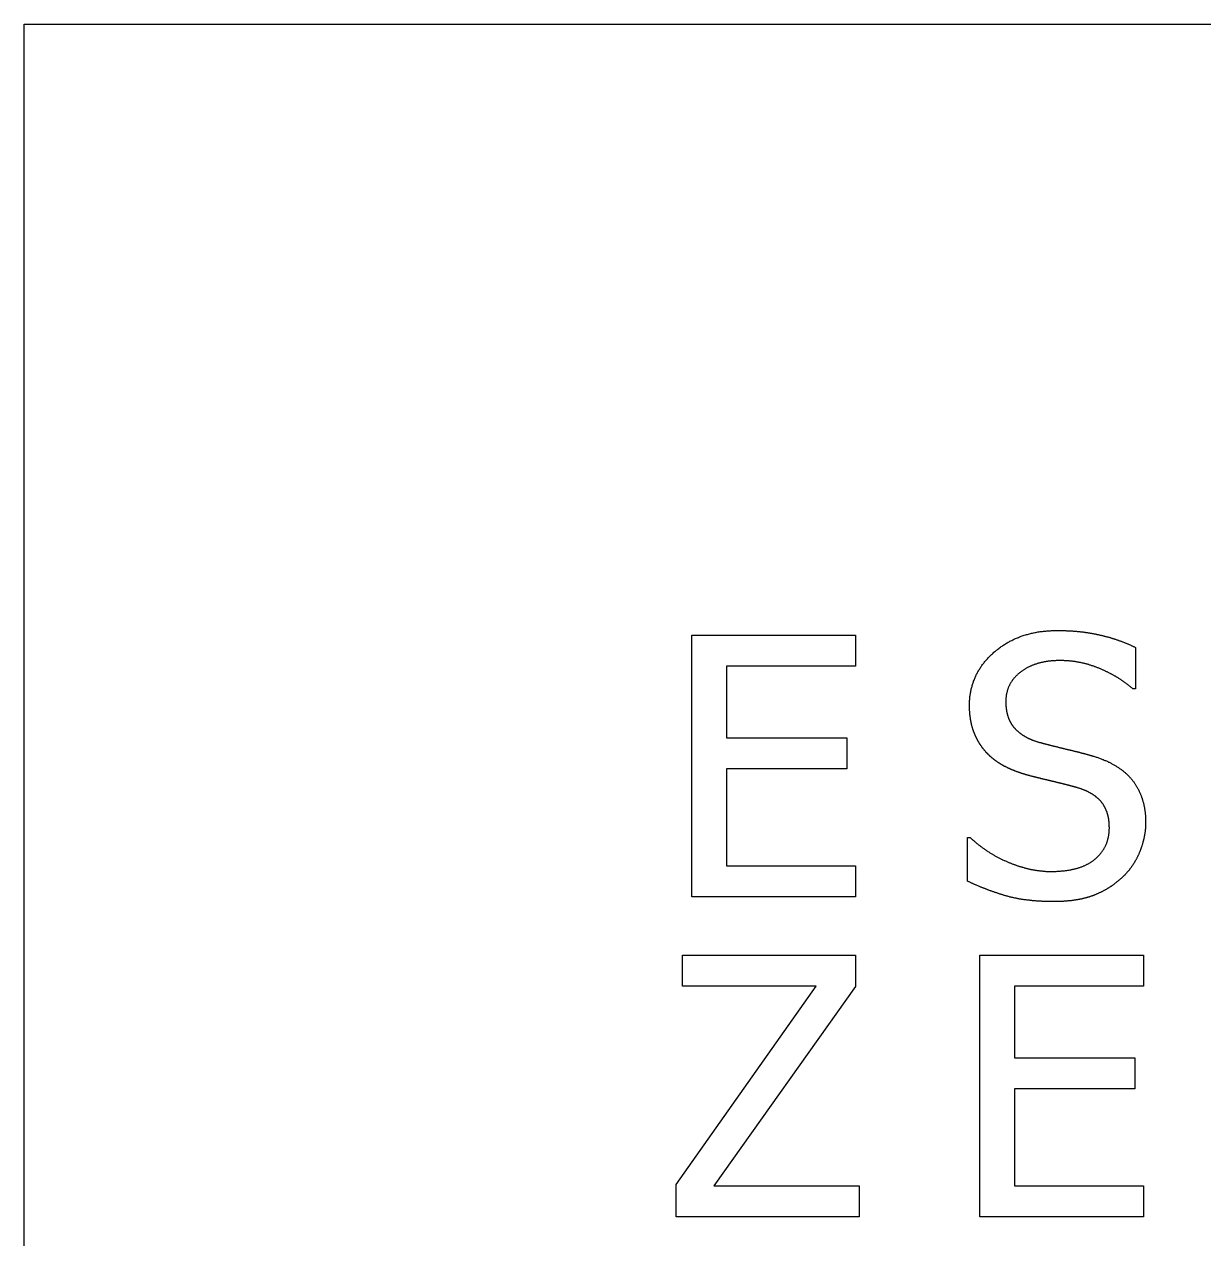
# Model space of a CAD drawing. Extents: x 63 to 563, y 268 to 768.
# Drawn here: x 62.8 to 197.9, y 628.8 to 767.9 of the extents above; entities that cross this region are included whole.
import ezdxf

# ---------------------------------------------------------------- set-up
doc = ezdxf.new("R2010")
doc.units = 0
doc.header["$LTSCALE"] = 2
doc.header["$MEASUREMENT"] = 0
doc.layers.get('0').update_dxf_attribs({"linetype": 'CONTINUOUS'})

msp = doc.modelspace()

# ---------------------------------------------------------------- linework, layer by layer
at = {"color": 1}
for points in [[(62.8, 767.92), (297.8, 767.92), (562.8, 767.92), (562.8, 517.92), (562.8, 267.92), (297.8, 267.92), (62.8, 267.92), (62.8, 517.92)], [(143.25, 694.37), (143.25, 686.15), (157.03, 686.15), (157.03, 682.6), (143.25, 682.6), (143.25, 671.47), (158.03, 671.47), (158.03, 667.92), (139.26, 667.92), (139.26, 697.92), (158.03, 697.92), (158.03, 694.37)], [(189.8, 691.75), (189.76, 691.79), (189.71, 691.83), (189.67, 691.87), (189.62, 691.91), (189.57, 691.95), (189.53, 691.99), (189.48, 692.03), (189.43, 692.07), (189.38, 692.11), (189.33, 692.15), (189.28, 692.19), (189.23, 692.23), (189.18, 692.27), (189.13, 692.31), (189.08, 692.35), (189.03, 692.38), (188.98, 692.42), (188.93, 692.46), (188.87, 692.5), (188.82, 692.54), (188.77, 692.58), (188.71, 692.61), (188.66, 692.65), (188.61, 692.69), (188.55, 692.73), (188.5, 692.76), (188.44, 692.8), (188.38, 692.84), (188.33, 692.87), (188.27, 692.91), (188.21, 692.95), (188.15, 692.98), (188.1, 693.02), (188.04, 693.05), (187.98, 693.09), (187.92, 693.12), (187.86, 693.16), (187.8, 693.2), (187.74, 693.23), (187.68, 693.26), (187.62, 693.3), (187.56, 693.33), (187.49, 693.37), (187.43, 693.4), (187.37, 693.43), (187.31, 693.47), (187.24, 693.5), (187.18, 693.54), (187.11, 693.57), (187.05, 693.6), (186.98, 693.63), (186.92, 693.67), (186.85, 693.7), (186.78, 693.73), (186.72, 693.76), (186.65, 693.8), (186.58, 693.83), (186.51, 693.86), (186.45, 693.89), (186.38, 693.92), (186.31, 693.95), (186.24, 693.98), (186.17, 694.01), (186.1, 694.05), (186.03, 694.08), (185.96, 694.11), (185.89, 694.13), (185.82, 694.16), (185.74, 694.19), (185.67, 694.22), (185.6, 694.25), (185.53, 694.27), (185.46, 694.3), (185.39, 694.33), (185.32, 694.35), (185.24, 694.38), (185.17, 694.4), (185.1, 694.42), (185.03, 694.45), (184.96, 694.47), (184.88, 694.49), (184.81, 694.51), (184.74, 694.54), (184.67, 694.56), (184.59, 694.58), (184.52, 694.6), (184.45, 694.62), (184.37, 694.64), (184.3, 694.65), (184.23, 694.67), (184.16, 694.69), (184.08, 694.71), (184.01, 694.72), (183.93, 694.74), (183.86, 694.76), (183.79, 694.77), (183.71, 694.79), (183.64, 694.8), (183.56, 694.81), (183.49, 694.83), (183.42, 694.84), (183.34, 694.85), (183.27, 694.86), (183.19, 694.88), (183.12, 694.89), (183.04, 694.9), (182.97, 694.91), (182.89, 694.92), (182.82, 694.92), (182.74, 694.93), (182.66, 694.94), (182.59, 694.95), (182.51, 694.96), (182.44, 694.96), (182.36, 694.97), (182.29, 694.97), (182.21, 694.98), (182.13, 694.98), (182.06, 694.99), (181.98, 694.99), (181.9, 695), (181.83, 695), (181.75, 695), (181.67, 695), (181.6, 695), (181.52, 695), (181.44, 695), (181.35, 695), (181.27, 695), (181.18, 695), (181.1, 695), (181.01, 695), (180.93, 694.99), (180.84, 694.99), (180.76, 694.98), (180.68, 694.98), (180.59, 694.97), (180.51, 694.96), (180.43, 694.96), (180.35, 694.95), (180.27, 694.94), (180.19, 694.93), (180.11, 694.92), (180.03, 694.91), (179.96, 694.9), (179.88, 694.89), (179.8, 694.87), (179.72, 694.86), (179.65, 694.85), (179.57, 694.83), (179.5, 694.82), (179.42, 694.8), (179.35, 694.78), (179.28, 694.77), (179.2, 694.75), (179.13, 694.73), (179.06, 694.71), (178.99, 694.69), (178.92, 694.67), (178.85, 694.65), (178.78, 694.63), (178.71, 694.61), (178.64, 694.59), (178.57, 694.56), (178.5, 694.54), (178.44, 694.51), (178.37, 694.49), (178.3, 694.46), (178.24, 694.43), (178.17, 694.41), (178.11, 694.38), (178.04, 694.35), (177.98, 694.32), (177.92, 694.29), (177.86, 694.26), (177.79, 694.23), (177.73, 694.2), (177.67, 694.16), (177.61, 694.13), (177.55, 694.1), (177.49, 694.06), (177.43, 694.03), (177.38, 693.99), (177.32, 693.96), (177.26, 693.92), (177.2, 693.88), (177.15, 693.84), (177.09, 693.8), (177.04, 693.76), (176.98, 693.72), (176.93, 693.68), (176.88, 693.64), (176.82, 693.6), (176.77, 693.56), (176.72, 693.51), (176.67, 693.47), (176.62, 693.43), (176.57, 693.38), (176.53, 693.34), (176.48, 693.29), (176.44, 693.25), (176.39, 693.21), (176.35, 693.16), (176.3, 693.11), (176.26, 693.07), (176.22, 693.02), (176.18, 692.97), (176.14, 692.92), (176.1, 692.88), (176.06, 692.83), (176.03, 692.78), (175.99, 692.73), (175.96, 692.68), (175.92, 692.63), (175.89, 692.58), (175.86, 692.53), (175.82, 692.48), (175.79, 692.42), (175.76, 692.37), (175.73, 692.32), (175.7, 692.26), (175.68, 692.21), (175.65, 692.16), (175.62, 692.1), (175.6, 692.05), (175.57, 691.99), (175.55, 691.94), (175.53, 691.88), (175.51, 691.83), (175.49, 691.77), (175.47, 691.71), (175.45, 691.65), (175.43, 691.6), (175.41, 691.54), (175.4, 691.48), (175.38, 691.42), (175.36, 691.36), (175.35, 691.3), (175.34, 691.24), (175.33, 691.18), (175.31, 691.12), (175.3, 691.06), (175.29, 691), (175.28, 690.93), (175.28, 690.87), (175.27, 690.81), (175.26, 690.74), (175.26, 690.68), (175.25, 690.62), (175.25, 690.55), (175.25, 690.49), (175.24, 690.42), (175.24, 690.35), (175.24, 690.29), (175.24, 690.23), (175.24, 690.17), (175.24, 690.11), (175.25, 690.05), (175.25, 689.99), (175.25, 689.93), (175.25, 689.88), (175.26, 689.82), (175.26, 689.76), (175.27, 689.71), (175.27, 689.65), (175.28, 689.6), (175.28, 689.54), (175.29, 689.49), (175.3, 689.43), (175.31, 689.38), (175.31, 689.33), (175.32, 689.27), (175.33, 689.22), (175.34, 689.17), (175.35, 689.12), (175.36, 689.07), (175.37, 689.01), (175.39, 688.96), (175.4, 688.91), (175.41, 688.86), (175.42, 688.81), (175.44, 688.76), (175.45, 688.72), (175.47, 688.67), (175.48, 688.62), (175.5, 688.57), (175.51, 688.52), (175.53, 688.48), (175.55, 688.43), (175.57, 688.38), (175.58, 688.34), (175.6, 688.29), (175.62, 688.25), (175.64, 688.2), (175.66, 688.16), (175.68, 688.11), (175.7, 688.07), (175.73, 688.03), (175.75, 687.98), (175.77, 687.94), (175.79, 687.9), (175.82, 687.86), (175.84, 687.82), (175.87, 687.77), (175.89, 687.73), (175.92, 687.7), (175.94, 687.65), (175.97, 687.61), (176, 687.58), (176.03, 687.54), (176.05, 687.5), (176.08, 687.46), (176.11, 687.42), (176.14, 687.39), (176.17, 687.35), (176.2, 687.31), (176.24, 687.28), (176.27, 687.24), (176.3, 687.21), (176.33, 687.17), (176.36, 687.14), (176.4, 687.1), (176.43, 687.07), (176.47, 687.03), (176.5, 687), (176.54, 686.97), (176.57, 686.94), (176.61, 686.9), (176.65, 686.87), (176.68, 686.84), (176.72, 686.81), (176.76, 686.78), (176.8, 686.74), (176.84, 686.71), (176.87, 686.68), (176.91, 686.65), (176.95, 686.62), (176.99, 686.6), (177.04, 686.57), (177.08, 686.54), (177.12, 686.51), (177.16, 686.48), (177.2, 686.45), (177.25, 686.42), (177.29, 686.4), (177.34, 686.37), (177.38, 686.34), (177.42, 686.32), (177.47, 686.29), (177.52, 686.26), (177.56, 686.24), (177.61, 686.22), (177.66, 686.19), (177.7, 686.16), (177.75, 686.14), (177.8, 686.12), (177.85, 686.09), (177.9, 686.07), (177.95, 686.05), (178, 686.02), (178.05, 686), (178.1, 685.98), (178.15, 685.96), (178.2, 685.94), (178.26, 685.92), (178.31, 685.89), (178.36, 685.87), (178.42, 685.85), (178.47, 685.83), (178.53, 685.82), (178.58, 685.79), (178.64, 685.78), (178.69, 685.76), (178.75, 685.74), (178.81, 685.72), (178.86, 685.7), (178.92, 685.69), (178.98, 685.67), (179.04, 685.65), (179.1, 685.63), (179.16, 685.62), (179.19, 685.61), (179.24, 685.6), (179.28, 685.59), (179.32, 685.58), (179.36, 685.57), (179.4, 685.55), (179.44, 685.54), (179.48, 685.53), (179.53, 685.52), (179.57, 685.51), (179.61, 685.5), (179.65, 685.49), (179.7, 685.48), (179.74, 685.46), (179.79, 685.45), (179.83, 685.44), (179.87, 685.43), (179.92, 685.42), (179.96, 685.41), (180.01, 685.39), (180.05, 685.38), (180.1, 685.37), (180.15, 685.36), (180.19, 685.35), (180.24, 685.34), (180.29, 685.32), (180.33, 685.31), (180.38, 685.3), (180.43, 685.29), (180.48, 685.28), (180.53, 685.26), (180.58, 685.25), (180.62, 685.24), (180.67, 685.23), (180.72, 685.21), (180.77, 685.2), (180.82, 685.19), (180.87, 685.18), (180.92, 685.16), (180.98, 685.15), (181.03, 685.14), (181.08, 685.13), (181.13, 685.11), (181.18, 685.1), (181.23, 685.09), (181.29, 685.08), (181.34, 685.06), (181.39, 685.05), (181.45, 685.04), (181.5, 685.02), (181.56, 685.01), (181.61, 685), (181.66, 684.98), (181.72, 684.97), (181.77, 684.96), (181.83, 684.94), (181.89, 684.93), (181.94, 684.92), (182, 684.9), (182.06, 684.89), (182.11, 684.87), (182.17, 684.86), (182.23, 684.85), (182.28, 684.83), (182.34, 684.82), (182.4, 684.81), (182.46, 684.79), (182.51, 684.78), (182.57, 684.77), (182.62, 684.75), (182.68, 684.74), (182.74, 684.73), (182.79, 684.71), (182.85, 684.7), (182.9, 684.68), (182.95, 684.67), (183.01, 684.66), (183.06, 684.64), (183.11, 684.63), (183.17, 684.62), (183.22, 684.6), (183.27, 684.59), (183.32, 684.58), (183.38, 684.57), (183.43, 684.55), (183.48, 684.54), (183.53, 684.53), (183.58, 684.51), (183.63, 684.5), (183.68, 684.49), (183.73, 684.48), (183.78, 684.46), (183.83, 684.45), (183.88, 684.44), (183.92, 684.42), (183.97, 684.41), (184.02, 684.4), (184.07, 684.39), (184.11, 684.38), (184.16, 684.36), (184.21, 684.35), (184.25, 684.34), (184.3, 684.33), (184.34, 684.31), (184.39, 684.3), (184.43, 684.29), (184.48, 684.28), (184.52, 684.26), (184.57, 684.25), (184.61, 684.24), (184.65, 684.23), (184.7, 684.22), (184.74, 684.2), (184.78, 684.19), (184.83, 684.18), (184.87, 684.17), (184.91, 684.16), (184.95, 684.14), (184.99, 684.13), (185.03, 684.12), (185.07, 684.11), (185.11, 684.1), (185.15, 684.09), (185.19, 684.07), (185.23, 684.06), (185.27, 684.05), (185.31, 684.04), (185.4, 684.01), (185.5, 683.98), (185.59, 683.95), (185.69, 683.92), (185.78, 683.88), (185.88, 683.85), (185.97, 683.82), (186.06, 683.78), (186.15, 683.75), (186.24, 683.72), (186.33, 683.68), (186.41, 683.65), (186.5, 683.61), (186.59, 683.57), (186.67, 683.54), (186.76, 683.5), (186.84, 683.46), (186.92, 683.42), (187.01, 683.38), (187.09, 683.35), (187.17, 683.31), (187.25, 683.27), (187.33, 683.23), (187.4, 683.18), (187.48, 683.14), (187.56, 683.1), (187.63, 683.06), (187.71, 683.02), (187.78, 682.97), (187.86, 682.93), (187.93, 682.88), (188, 682.84), (188.07, 682.79), (188.14, 682.75), (188.21, 682.7), (188.28, 682.65), (188.34, 682.61), (188.41, 682.56), (188.48, 682.51), (188.54, 682.46), (188.6, 682.41), (188.67, 682.37), (188.73, 682.31), (188.79, 682.26), (188.85, 682.21), (188.91, 682.16), (188.97, 682.11), (189.03, 682.06), (189.09, 682), (189.14, 681.95), (189.2, 681.9), (189.25, 681.84), (189.31, 681.79), (189.36, 681.73), (189.42, 681.68), (189.47, 681.62), (189.52, 681.56), (189.57, 681.51), (189.62, 681.45), (189.67, 681.39), (189.71, 681.33), (189.76, 681.27), (189.81, 681.21), (189.85, 681.15), (189.9, 681.09), (189.94, 681.03), (189.98, 680.97), (190.02, 680.91), (190.07, 680.85), (190.11, 680.78), (190.15, 680.72), (190.19, 680.65), (190.23, 680.59), (190.26, 680.53), (190.3, 680.46), (190.34, 680.4), (190.37, 680.33), (190.41, 680.26), (190.44, 680.2), (190.48, 680.13), (190.51, 680.06), (190.54, 679.99), (190.57, 679.93), (190.61, 679.86), (190.64, 679.79), (190.67, 679.72), (190.69, 679.65), (190.72, 679.58), (190.75, 679.51), (190.78, 679.43), (190.8, 679.36), (190.83, 679.29), (190.85, 679.22), (190.88, 679.14), (190.9, 679.07), (190.92, 679), (190.94, 678.92), (190.96, 678.85), (190.98, 678.77), (191, 678.7), (191.02, 678.62), (191.04, 678.54), (191.06, 678.47), (191.07, 678.39), (191.09, 678.31), (191.11, 678.23), (191.12, 678.15), (191.13, 678.07), (191.15, 677.99), (191.16, 677.91), (191.17, 677.83), (191.18, 677.75), (191.19, 677.67), (191.2, 677.59), (191.21, 677.5), (191.22, 677.42), (191.23, 677.34), (191.23, 677.25), (191.24, 677.17), (191.25, 677.08), (191.25, 677), (191.25, 676.91), (191.26, 676.83), (191.26, 676.74), (191.26, 676.65), (191.26, 676.57), (191.26, 676.48), (191.26, 676.42), (191.26, 676.37), (191.26, 676.31), (191.26, 676.25), (191.26, 676.2), (191.26, 676.14), (191.25, 676.09), (191.25, 676.03), (191.25, 675.98), (191.25, 675.92), (191.24, 675.87), (191.24, 675.81), (191.23, 675.75), (191.23, 675.7), (191.22, 675.64), (191.22, 675.59), (191.21, 675.53), (191.21, 675.48), (191.2, 675.42), (191.19, 675.37), (191.18, 675.31), (191.18, 675.26), (191.17, 675.2), (191.16, 675.15), (191.15, 675.09), (191.14, 675.04), (191.13, 674.98), (191.12, 674.93), (191.11, 674.87), (191.1, 674.82), (191.09, 674.76), (191.08, 674.71), (191.07, 674.65), (191.06, 674.6), (191.05, 674.54), (191.03, 674.49), (191.02, 674.43), (191.01, 674.38), (190.99, 674.33), (190.98, 674.27), (190.96, 674.22), (190.95, 674.16), (190.93, 674.11), (190.92, 674.05), (190.9, 674), (190.89, 673.95), (190.87, 673.89), (190.85, 673.84), (190.84, 673.78), (190.82, 673.73), (190.8, 673.67), (190.78, 673.62), (190.76, 673.57), (190.74, 673.51), (190.72, 673.46), (190.71, 673.4), (190.69, 673.35), (190.66, 673.3), (190.64, 673.24), (190.62, 673.19), (190.6, 673.14), (190.58, 673.08), (190.56, 673.03), (190.53, 672.98), (190.51, 672.92), (190.49, 672.87), (190.47, 672.82), (190.44, 672.76), (190.42, 672.71), (190.39, 672.66), (190.37, 672.61), (190.34, 672.55), (190.32, 672.5), (190.29, 672.45), (190.27, 672.4), (190.24, 672.35), (190.22, 672.3), (190.19, 672.25), (190.16, 672.2), (190.13, 672.15), (190.11, 672.1), (190.08, 672.05), (190.05, 672), (190.02, 671.96), (189.99, 671.91), (189.97, 671.86), (189.94, 671.81), (189.91, 671.76), (189.88, 671.72), (189.85, 671.67), (189.82, 671.62), (189.79, 671.58), (189.76, 671.53), (189.73, 671.49), (189.69, 671.44), (189.66, 671.39), (189.63, 671.35), (189.6, 671.3), (189.57, 671.26), (189.53, 671.21), (189.5, 671.17), (189.47, 671.13), (189.43, 671.08), (189.4, 671.04), (189.36, 671), (189.33, 670.95), (189.3, 670.91), (189.26, 670.87), (189.22, 670.83), (189.19, 670.78), (189.15, 670.74), (189.12, 670.7), (189.08, 670.66), (189.04, 670.62), (189.01, 670.58), (188.97, 670.54), (188.93, 670.5), (188.89, 670.46), (188.86, 670.42), (188.82, 670.38), (188.78, 670.34), (188.74, 670.3), (188.7, 670.26), (188.66, 670.22), (188.62, 670.18), (188.58, 670.15), (188.54, 670.11), (188.49, 670.07), (188.45, 670.03), (188.4, 669.99), (188.36, 669.95), (188.31, 669.91), (188.27, 669.87), (188.22, 669.83), (188.17, 669.79), (188.13, 669.75), (188.08, 669.71), (188.03, 669.67), (187.98, 669.63), (187.94, 669.6), (187.89, 669.56), (187.84, 669.52), (187.79, 669.49), (187.74, 669.45), (187.69, 669.41), (187.65, 669.38), (187.6, 669.34), (187.55, 669.31), (187.5, 669.27), (187.45, 669.24), (187.4, 669.2), (187.35, 669.17), (187.3, 669.13), (187.25, 669.1), (187.2, 669.07), (187.15, 669.04), (187.1, 669), (187.05, 668.97), (187, 668.94), (186.94, 668.91), (186.89, 668.88), (186.84, 668.85), (186.79, 668.82), (186.74, 668.78), (186.68, 668.75), (186.63, 668.73), (186.58, 668.7), (186.53, 668.67), (186.47, 668.64), (186.42, 668.61), (186.37, 668.58), (186.31, 668.55), (186.26, 668.52), (186.2, 668.5), (186.15, 668.47), (186.09, 668.44), (186.04, 668.42), (185.99, 668.39), (185.93, 668.37), (185.87, 668.34), (185.82, 668.32), (185.76, 668.29), (185.71, 668.27), (185.65, 668.24), (185.6, 668.22), (185.54, 668.19), (185.48, 668.17), (185.43, 668.15), (185.37, 668.12), (185.31, 668.1), (185.25, 668.08), (185.2, 668.06), (185.14, 668.04), (185.08, 668.01), (185.02, 667.99), (184.96, 667.97), (184.9, 667.95), (184.84, 667.93), (184.78, 667.91), (184.72, 667.9), (184.65, 667.88), (184.59, 667.86), (184.53, 667.84), (184.47, 667.82), (184.4, 667.81), (184.34, 667.79), (184.27, 667.77), (184.21, 667.76), (184.14, 667.74), (184.07, 667.72), (184.01, 667.71), (183.94, 667.69), (183.87, 667.68), (183.81, 667.66), (183.74, 667.65), (183.67, 667.64), (183.6, 667.62), (183.53, 667.61), (183.46, 667.6), (183.39, 667.59), (183.32, 667.58), (183.25, 667.57), (183.17, 667.55), (183.1, 667.54), (183.03, 667.53), (182.96, 667.52), (182.88, 667.51), (182.81, 667.5), (182.73, 667.49), (182.66, 667.49), (182.58, 667.48), (182.5, 667.47), (182.43, 667.46), (182.35, 667.46), (182.27, 667.45), (182.2, 667.44), (182.12, 667.44), (182.04, 667.43), (181.96, 667.42), (181.88, 667.42), (181.8, 667.41), (181.72, 667.41), (181.63, 667.41), (181.55, 667.4), (181.47, 667.4), (181.39, 667.4), (181.31, 667.39), (181.22, 667.39), (181.14, 667.39), (181.05, 667.39), (180.97, 667.39), (180.88, 667.39), (180.8, 667.39), (180.71, 667.39), (180.61, 667.39), (180.51, 667.39), (180.41, 667.39), (180.31, 667.39), (180.2, 667.39), (180.1, 667.39), (180, 667.39), (179.91, 667.4), (179.81, 667.4), (179.71, 667.4), (179.61, 667.41), (179.51, 667.41), (179.42, 667.41), (179.32, 667.42), (179.23, 667.42), (179.13, 667.43), (179.04, 667.43), (178.94, 667.44), (178.85, 667.45), (178.76, 667.45), (178.66, 667.46), (178.57, 667.47), (178.48, 667.48), (178.39, 667.48), (178.3, 667.49), (178.21, 667.5), (178.12, 667.51), (178.03, 667.52), (177.94, 667.53), (177.85, 667.54), (177.76, 667.55), (177.68, 667.56), (177.59, 667.57), (177.5, 667.58), (177.42, 667.59), (177.33, 667.6), (177.25, 667.62), (177.16, 667.63), (177.08, 667.64), (176.99, 667.66), (176.91, 667.67), (176.83, 667.68), (176.75, 667.7), (176.66, 667.71), (176.58, 667.73), (176.5, 667.74), (176.42, 667.76), (176.34, 667.77), (176.26, 667.79), (176.18, 667.81), (176.11, 667.83), (176.03, 667.84), (175.95, 667.86), (175.87, 667.88), (175.8, 667.9), (175.72, 667.91), (175.65, 667.93), (175.57, 667.95), (175.5, 667.97), (175.42, 667.99), (175.35, 668.01), (175.28, 668.03), (175.21, 668.06), (175.13, 668.08), (175.06, 668.1), (174.99, 668.12), (174.92, 668.14), (174.85, 668.16), (174.78, 668.19), (174.7, 668.21), (174.63, 668.23), (174.56, 668.25), (174.49, 668.28), (174.42, 668.3), (174.35, 668.32), (174.28, 668.35), (174.21, 668.37), (174.14, 668.39), (174.07, 668.42), (174, 668.44), (173.93, 668.46), (173.86, 668.49), (173.79, 668.51), (173.72, 668.54), (173.65, 668.56), (173.58, 668.59), (173.51, 668.61), (173.44, 668.63), (173.38, 668.66), (173.31, 668.68), (173.24, 668.71), (173.17, 668.74), (173.1, 668.76), (173.04, 668.79), (172.97, 668.81), (172.9, 668.84), (172.83, 668.87), (172.76, 668.89), (172.7, 668.92), (172.63, 668.95), (172.56, 668.97), (172.5, 669), (172.43, 669.03), (172.36, 669.05), (172.3, 669.08), (172.23, 669.11), (172.16, 669.14), (172.1, 669.16), (172.03, 669.19), (171.97, 669.22), (171.9, 669.25), (171.83, 669.28), (171.77, 669.3), (171.7, 669.33), (171.64, 669.36), (171.57, 669.39), (171.51, 669.42), (171.44, 669.45), (171.38, 669.48), (171.31, 669.51), (171.25, 669.54), (171.19, 669.57), (171.12, 669.6), (171.06, 669.63), (170.99, 669.66), (170.93, 669.69), (170.87, 669.72), (170.87, 674.73), (171.16, 674.73), (171.22, 674.67), (171.28, 674.61), (171.34, 674.55), (171.41, 674.5), (171.47, 674.44), (171.53, 674.39), (171.6, 674.33), (171.66, 674.27), (171.73, 674.22), (171.79, 674.17), (171.86, 674.11), (171.92, 674.06), (171.99, 674.01), (172.05, 673.95), (172.12, 673.9), (172.18, 673.85), (172.25, 673.8), (172.32, 673.75), (172.38, 673.7), (172.45, 673.65), (172.52, 673.6), (172.58, 673.55), (172.65, 673.5), (172.72, 673.45), (172.79, 673.4), (172.86, 673.35), (172.93, 673.31), (173, 673.26), (173.07, 673.21), (173.13, 673.17), (173.2, 673.12), (173.28, 673.08), (173.35, 673.03), (173.42, 672.99), (173.49, 672.94), (173.56, 672.9), (173.63, 672.86), (173.7, 672.81), (173.77, 672.77), (173.85, 672.73), (173.92, 672.69), (173.99, 672.64), (174.06, 672.6), (174.14, 672.56), (174.21, 672.52), (174.28, 672.48), (174.36, 672.45), (174.43, 672.41), (174.51, 672.37), (174.58, 672.33), (174.66, 672.29), (174.73, 672.26), (174.81, 672.22), (174.88, 672.18), (174.96, 672.15), (175.04, 672.11), (175.11, 672.08), (175.19, 672.04), (175.27, 672.01), (175.35, 671.97), (175.42, 671.94), (175.5, 671.91), (175.58, 671.88), (175.66, 671.84), (175.74, 671.81), (175.81, 671.78), (175.89, 671.75), (175.97, 671.72), (176.05, 671.69), (176.13, 671.66), (176.2, 671.63), (176.28, 671.6), (176.36, 671.58), (176.44, 671.55), (176.51, 671.52), (176.59, 671.5), (176.67, 671.47), (176.75, 671.45), (176.82, 671.42), (176.9, 671.4), (176.98, 671.37), (177.06, 671.35), (177.13, 671.33), (177.21, 671.31), (177.29, 671.28), (177.36, 671.26), (177.44, 671.24), (177.51, 671.22), (177.59, 671.2), (177.67, 671.18), (177.74, 671.17), (177.82, 671.15), (177.89, 671.13), (177.97, 671.11), (178.05, 671.1), (178.12, 671.08), (178.2, 671.07), (178.27, 671.05), (178.35, 671.04), (178.42, 671.02), (178.5, 671.01), (178.57, 671), (178.65, 670.98), (178.72, 670.97), (178.8, 670.96), (178.87, 670.95), (178.95, 670.94), (179.02, 670.93), (179.1, 670.92), (179.17, 670.91), (179.24, 670.9), (179.32, 670.89), (179.39, 670.89), (179.47, 670.88), (179.54, 670.87), (179.61, 670.87), (179.69, 670.86), (179.76, 670.86), (179.84, 670.85), (179.91, 670.85), (179.98, 670.85), (180.06, 670.84), (180.13, 670.84), (180.2, 670.84), (180.27, 670.84), (180.35, 670.84), (180.42, 670.84), (180.52, 670.84), (180.63, 670.84), (180.73, 670.84), (180.83, 670.84), (180.93, 670.85), (181.03, 670.85), (181.13, 670.86), (181.23, 670.86), (181.32, 670.87), (181.42, 670.87), (181.52, 670.88), (181.61, 670.89), (181.71, 670.89), (181.8, 670.9), (181.89, 670.91), (181.98, 670.92), (182.07, 670.94), (182.16, 670.95), (182.25, 670.96), (182.34, 670.97), (182.43, 670.99), (182.52, 671), (182.6, 671.02), (182.69, 671.03), (182.77, 671.05), (182.86, 671.07), (182.94, 671.09), (183.02, 671.11), (183.1, 671.12), (183.18, 671.14), (183.26, 671.16), (183.34, 671.19), (183.42, 671.21), (183.5, 671.23), (183.57, 671.25), (183.65, 671.28), (183.72, 671.3), (183.8, 671.33), (183.87, 671.36), (183.94, 671.38), (184.02, 671.41), (184.09, 671.44), (184.16, 671.47), (184.23, 671.5), (184.29, 671.53), (184.36, 671.56), (184.43, 671.59), (184.49, 671.62), (184.56, 671.66), (184.62, 671.69), (184.69, 671.72), (184.75, 671.76), (184.81, 671.79), (184.87, 671.83), (184.93, 671.87), (184.99, 671.91), (185.05, 671.95), (185.11, 671.98), (185.17, 672.02), (185.22, 672.06), (185.28, 672.1), (185.34, 672.15), (185.39, 672.19), (185.44, 672.23), (185.5, 672.28), (185.55, 672.32), (185.6, 672.37), (185.65, 672.41), (185.7, 672.46), (185.74, 672.5), (185.79, 672.55), (185.84, 672.6), (185.88, 672.64), (185.93, 672.69), (185.97, 672.74), (186.02, 672.79), (186.06, 672.84), (186.1, 672.88), (186.14, 672.93), (186.18, 672.98), (186.22, 673.04), (186.26, 673.09), (186.29, 673.14), (186.33, 673.19), (186.37, 673.24), (186.4, 673.3), (186.44, 673.35), (186.47, 673.4), (186.5, 673.46), (186.53, 673.51), (186.56, 673.57), (186.59, 673.62), (186.62, 673.68), (186.65, 673.74), (186.68, 673.79), (186.7, 673.85), (186.73, 673.91), (186.75, 673.97), (186.78, 674.02), (186.8, 674.08), (186.82, 674.14), (186.84, 674.2), (186.86, 674.26), (186.88, 674.33), (186.9, 674.39), (186.92, 674.45), (186.94, 674.51), (186.95, 674.57), (186.97, 674.63), (186.98, 674.7), (187, 674.76), (187.01, 674.83), (187.02, 674.89), (187.03, 674.96), (187.05, 675.02), (187.06, 675.09), (187.06, 675.16), (187.07, 675.22), (187.08, 675.29), (187.09, 675.36), (187.09, 675.43), (187.1, 675.5), (187.1, 675.57), (187.1, 675.63), (187.1, 675.7), (187.11, 675.77), (187.11, 675.85), (187.11, 675.9), (187.1, 675.96), (187.1, 676.01), (187.1, 676.07), (187.1, 676.12), (187.1, 676.18), (187.09, 676.23), (187.09, 676.29), (187.09, 676.34), (187.08, 676.4), (187.08, 676.45), (187.07, 676.5), (187.07, 676.55), (187.06, 676.61), (187.06, 676.66), (187.05, 676.71), (187.04, 676.76), (187.03, 676.81), (187.03, 676.86), (187.02, 676.91), (187.01, 676.96), (187, 677.01), (186.99, 677.06), (186.98, 677.11), (186.97, 677.16), (186.96, 677.21), (186.94, 677.25), (186.93, 677.3), (186.92, 677.35), (186.91, 677.39), (186.89, 677.44), (186.88, 677.49), (186.87, 677.53), (186.85, 677.58), (186.84, 677.62), (186.82, 677.67), (186.8, 677.71), (186.79, 677.75), (186.77, 677.8), (186.75, 677.84), (186.74, 677.88), (186.72, 677.93), (186.7, 677.97), (186.68, 678.01), (186.66, 678.05), (186.64, 678.1), (186.62, 678.14), (186.6, 678.18), (186.58, 678.22), (186.56, 678.26), (186.53, 678.3), (186.51, 678.34), (186.49, 678.38), (186.46, 678.41), (186.44, 678.45), (186.42, 678.49), (186.39, 678.53), (186.37, 678.57), (186.34, 678.6), (186.31, 678.64), (186.29, 678.67), (186.26, 678.71), (186.23, 678.75), (186.2, 678.78), (186.18, 678.82), (186.15, 678.85), (186.12, 678.88), (186.09, 678.92), (186.06, 678.95), (186.03, 678.99), (185.99, 679.02), (185.96, 679.05), (185.93, 679.09), (185.9, 679.12), (185.86, 679.15), (185.83, 679.18), (185.79, 679.21), (185.76, 679.25), (185.72, 679.28), (185.69, 679.31), (185.65, 679.34), (185.61, 679.37), (185.57, 679.4), (185.54, 679.43), (185.5, 679.46), (185.46, 679.49), (185.42, 679.51), (185.38, 679.54), (185.34, 679.57), (185.3, 679.6), (185.26, 679.63), (185.21, 679.65), (185.17, 679.68), (185.13, 679.71), (185.08, 679.74), (185.04, 679.76), (184.99, 679.79), (184.95, 679.81), (184.9, 679.84), (184.86, 679.86), (184.81, 679.89), (184.76, 679.91), (184.71, 679.94), (184.67, 679.96), (184.62, 679.99), (184.57, 680.01), (184.52, 680.03), (184.47, 680.06), (184.42, 680.08), (184.36, 680.1), (184.31, 680.12), (184.26, 680.14), (184.21, 680.17), (184.15, 680.19), (184.1, 680.21), (184.04, 680.23), (183.99, 680.25), (183.93, 680.27), (183.88, 680.29), (183.82, 680.31), (183.76, 680.33), (183.71, 680.35), (183.65, 680.37), (183.59, 680.39), (183.53, 680.4), (183.47, 680.42), (183.41, 680.44), (183.37, 680.45), (183.32, 680.47), (183.28, 680.48), (183.24, 680.49), (183.19, 680.5), (183.15, 680.51), (183.11, 680.52), (183.06, 680.54), (183.02, 680.55), (182.98, 680.56), (182.94, 680.57), (182.89, 680.58), (182.85, 680.6), (182.81, 680.61), (182.77, 680.62), (182.73, 680.63), (182.69, 680.64), (182.64, 680.65), (182.6, 680.66), (182.56, 680.67), (182.52, 680.68), (182.48, 680.7), (182.44, 680.71), (182.4, 680.72), (182.36, 680.73), (182.31, 680.74), (182.27, 680.75), (182.23, 680.76), (182.19, 680.77), (182.15, 680.78), (182.11, 680.79), (182.07, 680.8), (182.03, 680.81), (181.99, 680.82), (181.95, 680.83), (181.91, 680.84), (181.87, 680.85), (181.83, 680.86), (181.8, 680.87), (181.76, 680.88), (181.72, 680.89), (181.68, 680.9), (181.64, 680.91), (181.6, 680.92), (181.56, 680.93), (181.52, 680.94), (181.49, 680.95), (181.45, 680.96), (181.41, 680.97), (181.37, 680.98), (181.33, 680.99), (181.3, 681), (181.26, 681), (181.22, 681.01), (181.18, 681.02), (181.15, 681.03), (181.11, 681.04), (181.07, 681.05), (181.03, 681.06), (181, 681.07), (180.96, 681.08), (180.92, 681.09), (180.89, 681.09), (180.85, 681.1), (180.82, 681.11), (180.78, 681.12), (180.74, 681.13), (180.7, 681.14), (180.67, 681.14), (180.63, 681.15), (180.59, 681.16), (180.55, 681.17), (180.51, 681.18), (180.47, 681.19), (180.43, 681.2), (180.39, 681.21), (180.35, 681.22), (180.31, 681.23), (180.27, 681.24), (180.23, 681.25), (180.19, 681.26), (180.15, 681.27), (180.11, 681.28), (180.06, 681.29), (180.02, 681.3), (179.98, 681.31), (179.94, 681.32), (179.89, 681.33), (179.85, 681.34), (179.81, 681.35), (179.76, 681.36), (179.72, 681.37), (179.67, 681.38), (179.63, 681.39), (179.58, 681.4), (179.54, 681.42), (179.49, 681.43), (179.45, 681.44), (179.4, 681.45), (179.35, 681.46), (179.31, 681.47), (179.26, 681.48), (179.21, 681.5), (179.16, 681.51), (179.12, 681.52), (179.07, 681.53), (179.02, 681.54), (178.97, 681.56), (178.92, 681.57), (178.87, 681.58), (178.82, 681.59), (178.77, 681.61), (178.72, 681.62), (178.67, 681.63), (178.62, 681.64), (178.57, 681.66), (178.52, 681.67), (178.47, 681.68), (178.41, 681.7), (178.36, 681.71), (178.31, 681.72), (178.26, 681.73), (178.2, 681.75), (178.15, 681.76), (178.1, 681.77), (178.04, 681.79), (177.99, 681.8), (177.94, 681.82), (177.89, 681.83), (177.84, 681.84), (177.79, 681.86), (177.75, 681.87), (177.7, 681.88), (177.65, 681.9), (177.6, 681.91), (177.55, 681.92), (177.51, 681.94), (177.46, 681.95), (177.41, 681.97), (177.37, 681.98), (177.32, 682), (177.27, 682.01), (177.23, 682.02), (177.18, 682.04), (177.13, 682.05), (177.09, 682.07), (177.04, 682.08), (177, 682.1), (176.95, 682.11), (176.91, 682.13), (176.86, 682.14), (176.81, 682.16), (176.77, 682.17), (176.73, 682.19), (176.68, 682.21), (176.64, 682.22), (176.59, 682.24), (176.55, 682.25), (176.5, 682.27), (176.46, 682.29), (176.42, 682.3), (176.37, 682.32), (176.33, 682.34), (176.29, 682.35), (176.24, 682.37), (176.2, 682.39), (176.16, 682.4), (176.12, 682.42), (176.07, 682.44), (176.03, 682.46), (175.99, 682.47), (175.95, 682.49), (175.91, 682.51), (175.87, 682.53), (175.82, 682.54), (175.78, 682.56), (175.74, 682.58), (175.7, 682.6), (175.66, 682.62), (175.62, 682.64), (175.58, 682.65), (175.54, 682.67), (175.5, 682.69), (175.46, 682.71), (175.42, 682.73), (175.38, 682.75), (175.34, 682.77), (175.3, 682.79), (175.26, 682.81), (175.22, 682.83), (175.19, 682.85), (175.15, 682.87), (175.11, 682.88), (175.07, 682.9), (175.03, 682.92), (174.99, 682.95), (174.96, 682.97), (174.92, 682.99), (174.88, 683.01), (174.84, 683.03), (174.81, 683.05), (174.77, 683.07), (174.73, 683.09), (174.7, 683.12), (174.66, 683.14), (174.62, 683.16), (174.59, 683.18), (174.55, 683.21), (174.51, 683.23), (174.48, 683.25), (174.44, 683.27), (174.41, 683.3), (174.37, 683.32), (174.34, 683.35), (174.3, 683.37), (174.26, 683.39), (174.23, 683.42), (174.19, 683.44), (174.16, 683.47), (174.13, 683.49), (174.09, 683.52), (174.06, 683.54), (174.02, 683.57), (173.99, 683.59), (173.95, 683.62), (173.92, 683.65), (173.89, 683.67), (173.85, 683.7), (173.82, 683.73), (173.79, 683.75), (173.75, 683.78), (173.72, 683.81), (173.69, 683.83), (173.65, 683.86), (173.62, 683.89), (173.59, 683.92), (173.56, 683.95), (173.53, 683.97), (173.49, 684), (173.46, 684.03), (173.43, 684.06), (173.4, 684.09), (173.37, 684.12), (173.34, 684.15), (173.3, 684.18), (173.27, 684.21), (173.24, 684.24), (173.21, 684.27), (173.18, 684.3), (173.15, 684.33), (173.12, 684.36), (173.09, 684.39), (173.06, 684.42), (173.03, 684.45), (173, 684.48), (172.97, 684.51), (172.94, 684.55), (172.91, 684.58), (172.89, 684.61), (172.86, 684.64), (172.83, 684.68), (172.8, 684.71), (172.78, 684.74), (172.75, 684.77), (172.72, 684.81), (172.7, 684.84), (172.67, 684.87), (172.64, 684.91), (172.62, 684.94), (172.59, 684.98), (172.56, 685.01), (172.54, 685.04), (172.51, 685.08), (172.49, 685.11), (172.46, 685.15), (172.44, 685.18), (172.41, 685.22), (172.39, 685.25), (172.37, 685.29), (172.34, 685.33), (172.32, 685.36), (172.3, 685.4), (172.27, 685.43), (172.25, 685.47), (172.23, 685.51), (172.2, 685.54), (172.18, 685.58), (172.16, 685.62), (172.14, 685.65), (172.11, 685.69), (172.09, 685.73), (172.07, 685.77), (172.05, 685.8), (172.03, 685.84), (172.01, 685.88), (171.99, 685.92), (171.97, 685.96), (171.95, 686), (171.93, 686.04), (171.91, 686.08), (171.89, 686.11), (171.87, 686.15), (171.85, 686.19), (171.83, 686.23), (171.81, 686.27), (171.79, 686.31), (171.78, 686.35), (171.76, 686.39), (171.74, 686.43), (171.72, 686.48), (171.7, 686.52), (171.69, 686.56), (171.67, 686.6), (171.65, 686.64), (171.64, 686.68), (171.62, 686.72), (171.6, 686.76), (171.59, 686.81), (171.57, 686.85), (171.56, 686.89), (171.54, 686.93), (171.53, 686.98), (171.51, 687.02), (171.5, 687.06), (171.48, 687.11), (171.47, 687.15), (171.45, 687.2), (171.44, 687.24), (171.43, 687.28), (171.41, 687.33), (171.4, 687.37), (171.39, 687.42), (171.38, 687.46), (171.36, 687.51), (171.35, 687.55), (171.34, 687.6), (171.33, 687.65), (171.32, 687.69), (171.31, 687.74), (171.3, 687.78), (171.29, 687.83), (171.28, 687.88), (171.27, 687.93), (171.26, 687.97), (171.25, 688.02), (171.24, 688.07), (171.23, 688.12), (171.22, 688.17), (171.21, 688.21), (171.21, 688.26), (171.2, 688.31), (171.19, 688.36), (171.18, 688.41), (171.18, 688.46), (171.17, 688.51), (171.16, 688.56), (171.16, 688.61), (171.15, 688.66), (171.15, 688.71), (171.14, 688.76), (171.14, 688.81), (171.13, 688.86), (171.13, 688.91), (171.12, 688.97), (171.12, 689.02), (171.11, 689.07), (171.11, 689.12), (171.11, 689.17), (171.1, 689.23), (171.1, 689.28), (171.1, 689.33), (171.09, 689.39), (171.09, 689.44), (171.09, 689.49), (171.09, 689.55), (171.09, 689.6), (171.09, 689.65), (171.09, 689.71), (171.09, 689.76), (171.08, 689.82), (171.08, 689.87), (171.09, 689.99), (171.09, 690.1), (171.09, 690.22), (171.1, 690.33), (171.1, 690.44), (171.11, 690.55), (171.12, 690.66), (171.13, 690.77), (171.14, 690.88), (171.16, 690.99), (171.17, 691.1), (171.19, 691.21), (171.2, 691.32), (171.22, 691.42), (171.24, 691.53), (171.26, 691.64), (171.29, 691.74), (171.31, 691.85), (171.34, 691.95), (171.37, 692.05), (171.4, 692.16), (171.43, 692.26), (171.46, 692.36), (171.49, 692.46), (171.53, 692.56), (171.56, 692.66), (171.6, 692.76), (171.64, 692.86), (171.68, 692.96), (171.72, 693.06), (171.76, 693.15), (171.81, 693.25), (171.85, 693.35), (171.9, 693.44), (171.95, 693.53), (172, 693.63), (172.05, 693.72), (172.1, 693.82), (172.16, 693.91), (172.21, 694), (172.27, 694.09), (172.33, 694.18), (172.39, 694.27), (172.45, 694.36), (172.51, 694.45), (172.58, 694.54), (172.64, 694.63), (172.71, 694.71), (172.78, 694.8), (172.85, 694.88), (172.92, 694.97), (172.99, 695.05), (173.07, 695.14), (173.14, 695.22), (173.22, 695.31), (173.3, 695.39), (173.38, 695.47), (173.46, 695.55), (173.54, 695.63), (173.62, 695.71), (173.71, 695.79), (173.8, 695.87), (173.88, 695.95), (173.97, 696.03), (174.06, 696.1), (174.16, 696.18), (174.25, 696.25), (174.34, 696.33), (174.43, 696.4), (174.53, 696.47), (174.62, 696.54), (174.72, 696.6), (174.81, 696.67), (174.91, 696.74), (175.01, 696.8), (175.11, 696.86), (175.21, 696.92), (175.31, 696.99), (175.41, 697.04), (175.51, 697.1), (175.62, 697.16), (175.72, 697.22), (175.82, 697.27), (175.93, 697.32), (176.03, 697.38), (176.14, 697.43), (176.25, 697.48), (176.36, 697.52), (176.46, 697.57), (176.57, 697.62), (176.68, 697.66), (176.8, 697.71), (176.91, 697.75), (177.02, 697.79), (177.13, 697.83), (177.25, 697.87), (177.36, 697.9), (177.48, 697.94), (177.6, 697.98), (177.71, 698.01), (177.83, 698.04), (177.95, 698.07), (178.07, 698.1), (178.19, 698.13), (178.31, 698.16), (178.43, 698.19), (178.56, 698.21), (178.68, 698.23), (178.8, 698.26), (178.93, 698.28), (179.06, 698.3), (179.18, 698.32), (179.31, 698.34), (179.44, 698.35), (179.57, 698.37), (179.7, 698.38), (179.83, 698.39), (179.96, 698.41), (180.09, 698.42), (180.22, 698.42), (180.36, 698.43), (180.49, 698.44), (180.63, 698.45), (180.76, 698.45), (180.9, 698.45), (181.04, 698.46), (181.17, 698.46), (181.25, 698.46), (181.33, 698.46), (181.41, 698.45), (181.49, 698.45), (181.57, 698.45), (181.65, 698.45), (181.73, 698.45), (181.81, 698.45), (181.88, 698.45), (181.96, 698.44), (182.04, 698.44), (182.12, 698.44), (182.2, 698.43), (182.27, 698.43), (182.35, 698.43), (182.43, 698.42), (182.51, 698.42), (182.58, 698.41), (182.66, 698.41), (182.74, 698.41), (182.81, 698.4), (182.89, 698.4), (182.97, 698.39), (183.04, 698.38), (183.12, 698.38), (183.2, 698.37), (183.27, 698.36), (183.35, 698.36), (183.42, 698.35), (183.5, 698.34), (183.57, 698.34), (183.65, 698.33), (183.72, 698.32), (183.8, 698.31), (183.87, 698.3), (183.95, 698.29), (184.02, 698.29), (184.1, 698.28), (184.17, 698.27), (184.24, 698.26), (184.32, 698.25), (184.39, 698.24), (184.46, 698.23), (184.54, 698.22), (184.61, 698.21), (184.68, 698.19), (184.76, 698.18), (184.83, 698.17), (184.9, 698.16), (184.97, 698.15), (185.05, 698.13), (185.12, 698.12), (185.19, 698.11), (185.26, 698.09), (185.33, 698.08), (185.41, 698.07), (185.48, 698.05), (185.55, 698.04), (185.62, 698.02), (185.69, 698.01), (185.76, 698), (185.83, 697.98), (185.9, 697.97), (185.97, 697.95), (186.04, 697.93), (186.11, 697.92), (186.18, 697.9), (186.25, 697.88), (186.32, 697.87), (186.39, 697.85), (186.46, 697.83), (186.53, 697.82), (186.6, 697.8), (186.67, 697.78), (186.74, 697.76), (186.81, 697.74), (186.88, 697.73), (186.94, 697.71), (187.01, 697.69), (187.08, 697.67), (187.15, 697.65), (187.22, 697.63), (187.28, 697.61), (187.35, 697.59), (187.42, 697.57), (187.48, 697.55), (187.55, 697.53), (187.62, 697.5), (187.68, 697.48), (187.75, 697.46), (187.82, 697.44), (187.88, 697.42), (187.95, 697.4), (188.01, 697.37), (188.08, 697.35), (188.15, 697.33), (188.21, 697.31), (188.28, 697.28), (188.34, 697.26), (188.41, 697.24), (188.47, 697.21), (188.53, 697.19), (188.6, 697.16), (188.66, 697.14), (188.73, 697.11), (188.79, 697.09), (188.85, 697.06), (188.92, 697.04), (188.98, 697.01), (189.05, 696.99), (189.11, 696.96), (189.17, 696.93), (189.23, 696.91), (189.3, 696.88), (189.36, 696.85), (189.42, 696.83), (189.48, 696.8), (189.55, 696.77), (189.61, 696.74), (189.67, 696.71), (189.73, 696.69), (189.79, 696.66), (189.85, 696.63), (189.91, 696.6), (189.97, 696.57), (190.04, 696.54), (190.1, 696.51), (190.1, 691.75)], [(158.43, 631.25), (137.48, 631.25), (137.48, 634.97), (153.52, 657.7), (138.21, 657.7), (138.21, 661.25), (158.02, 661.25), (158.02, 657.66), (141.8, 634.8), (158.43, 634.8)], [(191.03, 661.25), (191.03, 657.7), (176.25, 657.7), (176.25, 649.49), (190.03, 649.49), (190.03, 645.94), (176.25, 645.94), (176.25, 634.8), (191.03, 634.8), (191.03, 631.25), (172.26, 631.25), (172.26, 661.25)]]:
    msp.add_lwpolyline(points, close=True, dxfattribs=at)

doc.saveas('drawing.dxf')
